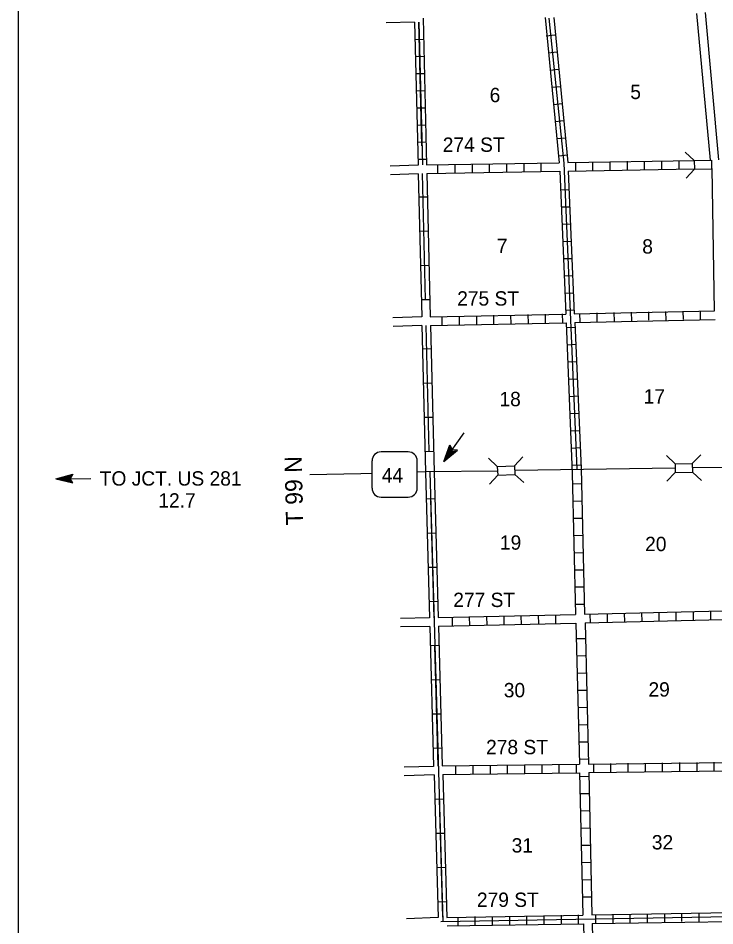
# Model space of a CAD drawing. Extents: x 1640392 to 2180867, y 15619447 to 16019250.
# Drawn here: x 1862135 to 1886406, y 15744736 to 15776360 of the extents above; entities that cross this region are included whole.
import ezdxf

# ---------------------------------------------------------------- set-up
doc = ezdxf.new("R2010")
doc.units = 0
for name, color, linetype in [('L10', 7, 'Continuous'), ('L14', 7, 'Continuous'), ('L18', 7, 'Continuous'), ('L23', 7, 'Continuous'), ('L28', 7, 'Continuous'), ('L3', 7, 'Continuous'), ('L30', 7, 'Continuous'), ('L50', 7, 'Continuous'), ('L55', 7, 'Continuous'), ('L8', 7, 'Continuous'), ('L9', 7, 'Continuous')]:
    doc.layers.add(name, color=color, linetype=linetype)

msp = doc.modelspace()

# ---------------------------------------------------------------- linework, layer by layer
at = {"layer": 'L10'}
for points in [[(1886068, 15776557), (1886532, 15771420)], [(1885768, 15776524), (1886245, 15771415)], [(1886393, 15766165), (1886311, 15771119)]]:
    msp.add_lwpolyline(points, dxfattribs=at)
at = {"layer": 'L18'}
for p, q in [((1885376, 15771690), (1885685, 15771399)), ((1885685, 15771399), (1886285, 15771407)), ((1885685, 15771399), (1885693, 15771099)), ((1886285, 15771407), (1886293, 15771107)), ((1885685, 15771082), (1885401, 15770790)), ((1885693, 15771099), (1886293, 15771107)), ((1879427, 15760765), (1879718, 15761082)), ((1885018, 15760832), (1884718, 15761124)), ((1885618, 15760840), (1885918, 15761149)), ((1878827, 15760740), (1878518, 15761024)), ((1878827, 15760740), (1879427, 15760765)), ((1878827, 15760740), (1878843, 15760440)), ((1879427, 15760765), (1879443, 15760465)), ((1885018, 15760832), (1885618, 15760840)), ((1885018, 15760832), (1885026, 15760532)), ((1885618, 15760840), (1885626, 15760540)), ((1878843, 15760440), (1878560, 15760124)), ((1878843, 15760440), (1879443, 15760465)), ((1879443, 15760465), (1879752, 15760182)), ((1885026, 15760532), (1884735, 15760224)), ((1885026, 15760532), (1885626, 15760540)), ((1885626, 15760540), (1885935, 15760249))]:
    msp.add_line(p, q, dxfattribs=at)
at = {"layer": 'L23'}
msp.add_line((1862135, 15826724), (1862135, 15649714), dxfattribs=at)
at = {"layer": 'L28'}
for p, q in [((1876968, 15760915), (1877668, 15761907)), ((1876968, 15760915), (1877177, 15761490)), ((1877010, 15760999), (1877177, 15761449)), ((1877052, 15761040), (1877193, 15761432)), ((1877085, 15761107), (1877210, 15761399)), ((1877127, 15761149), (1877218, 15761365)), ((1877177, 15761490), (1877252, 15761315)), ((1876968, 15760915), (1877435, 15761307)), ((1877010, 15760965), (1877385, 15761290)), ((1877052, 15761015), (1877368, 15761290)), ((1877093, 15761074), (1877335, 15761290)), ((1877118, 15761132), (1877210, 15761257)), ((1877143, 15761132), (1877293, 15761290)), ((1877152, 15761174), (1877210, 15761257)), ((1877177, 15761240), (1877227, 15761349)), ((1877193, 15761215), (1877268, 15761290)), ((1877202, 15761265), (1877235, 15761315)), ((1877235, 15761274), (1877260, 15761299)), ((1877435, 15761307), (1877252, 15761315))]:
    msp.add_line(p, q, dxfattribs=at)
at = {"layer": 'L3'}
for points in [[(1878818, 15760582), (1876327, 15760557)], [(1885026, 15760682), (1879435, 15760599)], [(1886743, 15760707), (1885643, 15760690)]]:
    msp.add_lwpolyline(points, dxfattribs=at)
at = {"layer": 'L50'}
for p, q in [((1875727, 15761249), (1874777, 15761249)), ((1874460, 15760932), (1874460, 15759990)), ((1876035, 15759990), (1876035, 15760932)), ((1863452, 15760307), (1864044, 15760474)), ((1863544, 15760324), (1864010, 15760449)), ((1863602, 15760315), (1864002, 15760432)), ((1864044, 15760474), (1863944, 15760315)), ((1863452, 15760307), (1864669, 15760324)), ((1863452, 15760307), (1864044, 15760165)), ((1863519, 15760299), (1864002, 15760190)), ((1863585, 15760299), (1863994, 15760207)), ((1863660, 15760299), (1863969, 15760232)), ((1863677, 15760324), (1863985, 15760399)), ((1863719, 15760307), (1863877, 15760307)), ((1863735, 15760315), (1863969, 15760374)), ((1863735, 15760290), (1863952, 15760265)), ((1863769, 15760307), (1863877, 15760307)), ((1863827, 15760299), (1863935, 15760290)), ((1863844, 15760324), (1863960, 15760357)), ((1863877, 15760324), (1863935, 15760332)), ((1863902, 15760299), (1863935, 15760299)), ((1864044, 15760165), (1863944, 15760315)), ((1874777, 15759674), (1875727, 15759674))]:
    msp.add_line(p, q, dxfattribs=at)
for points in [[(1875943, 15776215), (1874960, 15776199)], [(1876068, 15771240), (1875093, 15771199)], [(1876068, 15770940), (1875110, 15770899)], [(1876193, 15765949), (1875193, 15765915)], [(1876202, 15765649), (1875202, 15765615)], [(1874077, 15760482), (1872293, 15760449)], [(1876468, 15755465), (1875452, 15755448)], [(1876477, 15755165), (1875460, 15755148)], [(1876610, 15750290), (1875577, 15750265)], [(1876627, 15749998), (1875585, 15749965)], [(1876768, 15745032), (1875668, 15744982)]]:
    msp.add_lwpolyline(points, dxfattribs=at)
for centre, start, end in [((1874777, 15760934), 90.0011, 180.0011), ((1875722, 15760934), 0.0011, 90.0011), ((1874777, 15759989), 180.0011, 270.0011), ((1875722, 15759989), 270.0011, 0.0011)]:
    msp.add_arc(centre, 315, start, end, dxfattribs=at)
at = {"layer": 'L55'}
for points in [[(1874443, 15760490), (1874077, 15760482)], [(1876327, 15760557), (1876035, 15760540)]]:
    msp.add_lwpolyline(points, dxfattribs=at)
at = {"layer": 'L8'}
for p, q in [((1876093, 15776219), (1876218, 15771244)), ((1875959, 15775619), (1876257, 15775626)), ((1880535, 15775749), (1880835, 15775774)), ((1875974, 15775023), (1876272, 15775030)), ((1880601, 15775149), (1880901, 15775182)), ((1875989, 15774426), (1876287, 15774434)), ((1880660, 15774549), (1880960, 15774582)), ((1876004, 15773830), (1876302, 15773837)), ((1880718, 15773957), (1881018, 15773982)), ((1880785, 15773357), (1881085, 15773390)), ((1876019, 15773233), (1876317, 15773241)), ((1880843, 15772757), (1881143, 15772790)), ((1876034, 15772637), (1876332, 15772644)), ((1880901, 15772165), (1881201, 15772190)), ((1876049, 15772040), (1876347, 15772048)), ((1880968, 15771565), (1881268, 15771599)), ((1876064, 15771444), (1876362, 15771452)), ((1876760, 15770957), (1876760, 15771257)), ((1877360, 15770965), (1877360, 15771265)), ((1877960, 15770982), (1877960, 15771282)), ((1878560, 15770990), (1878560, 15771290)), ((1879160, 15770999), (1879160, 15771299)), ((1879760, 15771007), (1879760, 15771307)), ((1880360, 15771015), (1880360, 15771315)), ((1881560, 15771040), (1881560, 15771340)), ((1882160, 15771049), (1882160, 15771349)), ((1882760, 15771057), (1882760, 15771357)), ((1883360, 15771074), (1883360, 15771374)), ((1883960, 15771082), (1883960, 15771382)), ((1884560, 15771090), (1884560, 15771390)), ((1885160, 15771099), (1885160, 15771399)), ((1881035, 15770374), (1881335, 15770390)), ((1881060, 15769782), (1881360, 15769790)), ((1881085, 15769182), (1881385, 15769190)), ((1881110, 15768582), (1881410, 15768590)), ((1881135, 15767982), (1881435, 15767990)), ((1881160, 15767382), (1881460, 15767390)), ((1881185, 15766782), (1881485, 15766790)), ((1881210, 15766182), (1881510, 15766199)), ((1882910, 15765799), (1882901, 15766099)), ((1883510, 15765815), (1883501, 15766115)), ((1884110, 15765832), (1884101, 15766132)), ((1884710, 15765840), (1884701, 15766140)), ((1885310, 15765857), (1885301, 15766157)), ((1885910, 15765865), (1885901, 15766165)), ((1876910, 15765665), (1876910, 15765965)), ((1877510, 15765674), (1877510, 15765974)), ((1878110, 15765690), (1878110, 15765990)), ((1878710, 15765707), (1878710, 15766007)), ((1879310, 15765715), (1879302, 15766015)), ((1879910, 15765732), (1879902, 15766032)), ((1880510, 15765749), (1880501, 15766049)), ((1881110, 15765757), (1881101, 15766057)), ((1881710, 15765774), (1881701, 15766074)), ((1882310, 15765790), (1882301, 15766090)), ((1881243, 15765582), (1881543, 15765599)), ((1881268, 15764982), (1881568, 15764999)), ((1881293, 15764382), (1881593, 15764399)), ((1881318, 15763782), (1881618, 15763799)), ((1881343, 15763182), (1881643, 15763199)), ((1881368, 15762582), (1881668, 15762599)), ((1881393, 15761982), (1881693, 15761999)), ((1881418, 15761382), (1881718, 15761399)), ((1881443, 15760790), (1881743, 15760799)), ((1881743, 15760132), (1881443, 15760124)), ((1881760, 15759532), (1881460, 15759524)), ((1881776, 15758932), (1881476, 15758924)), ((1881793, 15758332), (1881493, 15758324)), ((1881801, 15757732), (1881501, 15757724)), ((1881818, 15757132), (1881518, 15757124)), ((1881835, 15756532), (1881535, 15756532)), ((1881851, 15755932), (1881551, 15755932)), ((1885051, 15755674), (1885051, 15755374)), ((1885651, 15755690), (1885651, 15755390)), ((1886251, 15755698), (1886251, 15755398)), ((1877252, 15755482), (1877260, 15755182)), ((1877852, 15755498), (1877860, 15755198)), ((1878452, 15755515), (1878460, 15755215)), ((1879052, 15755524), (1879060, 15755224)), ((1879652, 15755540), (1879660, 15755240)), ((1880252, 15755557), (1880260, 15755257)), ((1880851, 15755574), (1880860, 15755274)), ((1882051, 15755598), (1882060, 15755298)), ((1882651, 15755615), (1882660, 15755315)), ((1883251, 15755632), (1883260, 15755332)), ((1883851, 15755640), (1883860, 15755340)), ((1884451, 15755657), (1884460, 15755357)), ((1881876, 15754732), (1881576, 15754732)), ((1881893, 15754140), (1881593, 15754132)), ((1881910, 15753540), (1881610, 15753532)), ((1881926, 15752940), (1881626, 15752932)), ((1881943, 15752340), (1881643, 15752332)), ((1881951, 15751740), (1881651, 15751732)), ((1881968, 15751140), (1881668, 15751132)), ((1877385, 15750015), (1877385, 15750315)), ((1877985, 15750023), (1877985, 15750323)), ((1878585, 15750032), (1878585, 15750332)), ((1879185, 15750040), (1879185, 15750340)), ((1879785, 15750048), (1879785, 15750348)), ((1880385, 15750057), (1880385, 15750357)), ((1880985, 15750065), (1880985, 15750365)), ((1881585, 15750073), (1881585, 15750373)), ((1881985, 15750540), (1881685, 15750532)), ((1882185, 15750082), (1882185, 15750382)), ((1882785, 15750090), (1882785, 15750390)), ((1883385, 15750098), (1883385, 15750398)), ((1883985, 15750107), (1883985, 15750407)), ((1884585, 15750115), (1884585, 15750415)), ((1885185, 15750123), (1885185, 15750423)), ((1885785, 15750132), (1885785, 15750432)), ((1886385, 15750140), (1886385, 15750440)), ((1882001, 15749940), (1881701, 15749932)), ((1882018, 15749340), (1881718, 15749332)), ((1882026, 15748740), (1881726, 15748732)), ((1882043, 15748140), (1881743, 15748132)), ((1882060, 15747540), (1881760, 15747532)), ((1882076, 15746940), (1881776, 15746932)), ((1882093, 15746340), (1881793, 15746332)), ((1882101, 15745740), (1881801, 15745732)), ((1877460, 15744740), (1877460, 15745040)), ((1878060, 15744757), (1878060, 15745057)), ((1878660, 15744765), (1878660, 15745065)), ((1879260, 15744773), (1879260, 15745073)), ((1879860, 15744782), (1879860, 15745082)), ((1880460, 15744798), (1880460, 15745098)), ((1881060, 15744807), (1881060, 15745107)), ((1881660, 15744815), (1881660, 15745115)), ((1882260, 15744823), (1882260, 15745123)), ((1882860, 15744840), (1882860, 15745140)), ((1883460, 15744848), (1883460, 15745148)), ((1884060, 15744857), (1884060, 15745157)), ((1884660, 15744865), (1884660, 15745165)), ((1885260, 15744882), (1885260, 15745182)), ((1885860, 15744890), (1885860, 15745190))]:
    msp.add_line(p, q, dxfattribs=at)
for points in [[(1875943, 15776215), (1876068, 15771240)], [(1876243, 15776365), (1876360, 15771249)], [(1880493, 15776382), (1880985, 15771324)], [(1880626, 15776357), (1881143, 15771307), (1881601, 15760657)], [(1880793, 15776382), (1881285, 15771332)], [(1876360, 15771249), (1880985, 15771324)], [(1881285, 15771332), (1885685, 15771403)], [(1876368, 15770949), (1881001, 15771024)], [(1881001, 15771024), (1881210, 15766049)], [(1881301, 15771032), (1885685, 15771107)], [(1881301, 15771032), (1881510, 15766057)], [(1881510, 15766057), (1886393, 15766165)], [(1876493, 15765949), (1881210, 15766049)], [(1881526, 15765757), (1886418, 15765865)], [(1876502, 15765649), (1881226, 15765749)], [(1881226, 15765749), (1881435, 15760507)], [(1881526, 15765757), (1881751, 15760665)], [(1876477, 15760549), (1876927, 15744882)], [(1881435, 15760507), (1881551, 15755582)], [(1881751, 15760665), (1881868, 15755590)], [(1881868, 15755590), (1886668, 15755707)], [(1876768, 15755474), (1881551, 15755582)], [(1881885, 15755290), (1886676, 15755407)], [(1876777, 15755174), (1881568, 15755282)], [(1881568, 15755282), (1881685, 15750365)], [(1881885, 15755290), (1882001, 15750373)], [(1876910, 15750307), (1881685, 15750365)], [(1882001, 15750373), (1886818, 15750432)], [(1876927, 15750007), (1881693, 15750065)], [(1881693, 15750065), (1881810, 15745107)], [(1882010, 15750073), (1886826, 15750132)], [(1882010, 15750073), (1882126, 15745115)], [(1876860, 15744882), (1907784, 15745423)], [(1877068, 15745032), (1881810, 15745107)], [(1882126, 15745115), (1886960, 15745198)], [(1877077, 15744732), (1881826, 15744807)], [(1881826, 15744807), (1881943, 15739823)], [(1882135, 15744815), (1886976, 15744890)], [(1882135, 15744815), (1882251, 15739832)]]:
    msp.add_lwpolyline(points, dxfattribs=at)
at = {"layer": 'L9'}
for p, q in [((1876089, 15770133), (1876388, 15770140)), ((1876119, 15768940), (1876417, 15768947)), ((1876149, 15767747), (1876447, 15767755)), ((1876179, 15766554), (1876477, 15766562)), ((1876222, 15764839), (1876521, 15764846)), ((1876252, 15763646), (1876550, 15763654)), ((1876281, 15762453), (1876579, 15762461)), ((1876310, 15761261), (1876608, 15761268)), ((1876652, 15759612), (1876354, 15759603)), ((1876685, 15758419), (1876387, 15758410)), ((1876718, 15757226), (1876420, 15757218)), ((1876752, 15756033), (1876454, 15756025)), ((1876794, 15754500), (1876496, 15754491)), ((1876827, 15753307), (1876529, 15753299)), ((1876859, 15752114), (1876561, 15752106)), ((1876892, 15750921), (1876594, 15750913)), ((1876950, 15749151), (1876652, 15749142)), ((1876984, 15747958), (1876686, 15747950)), ((1877018, 15746766), (1876720, 15746757)), ((1877052, 15745573), (1876754, 15745564))]:
    msp.add_line(p, q, dxfattribs=at)
for points in [[(1876201, 15771914), (1876093, 15776219)], [(1876068, 15770940), (1876193, 15765949)], [(1876328, 15766558), (1876218, 15770944)], [(1876368, 15770949), (1876493, 15765949)], [(1876202, 15765649), (1876327, 15760549)], [(1876459, 15761264), (1876352, 15765652)], [(1876502, 15765649), (1876627, 15760557)], [(1876327, 15760540), (1876468, 15755465)], [(1876627, 15760557), (1876768, 15755474)], [(1876503, 15759607), (1876618, 15755469)], [(1876477, 15755165), (1876610, 15750290)], [(1876777, 15755174), (1876910, 15750307)], [(1876645, 15754496), (1876760, 15750294)], [(1876627, 15749998), (1876768, 15745032)], [(1876927, 15750007), (1877068, 15745032)], [(1876801, 15749147), (1876918, 15745036)]]:
    msp.add_lwpolyline(points, dxfattribs=at)

# ---------------------------------------------------------------- texts
at = {"layer": 'L14'}
for s, p in [('5', (1883460, 15773540)), ('6', (1878560, 15773432)), ('7', (1878810, 15768174)), ('8', (1883876, 15768157)), ('18', (1878902, 15762840)), ('17', (1883926, 15762932)), ('19', (1878918, 15757840)), ('20', (1883976, 15757790)), ('30', (1879052, 15752698)), ('29', (1884093, 15752723)), ('31', (1879327, 15747290)), ('32', (1884210, 15747398))]:
    msp.add_text(s, height=500, rotation=360, dxfattribs=at).set_placement(p)
at = {"layer": 'L30'}
for s, p in [('274 ST', (1876926, 15771702)), ('275 ST', (1877429, 15766345)), ('277 ST', (1877292, 15755843)), ('278 ST', (1878436, 15750715)), ('279 ST', (1878116, 15745395))]:
    msp.add_text(s, height=500, rotation=360, dxfattribs=at).set_placement(p)
at = {"layer": 'L50'}
for s, height, rotation, p in [('T 99 N', 600, 91.3025, (1872068, 15758699)), ('TO JCT. US 281', 499.99, 360, (1864977, 15760074)), ('44', 500, 360, (1874802, 15760182)), ('12.7', 500, 360, (1867019, 15759307))]:
    msp.add_text(s, height=height, rotation=rotation, dxfattribs=at).set_placement(p)

doc.saveas('drawing.dxf')
